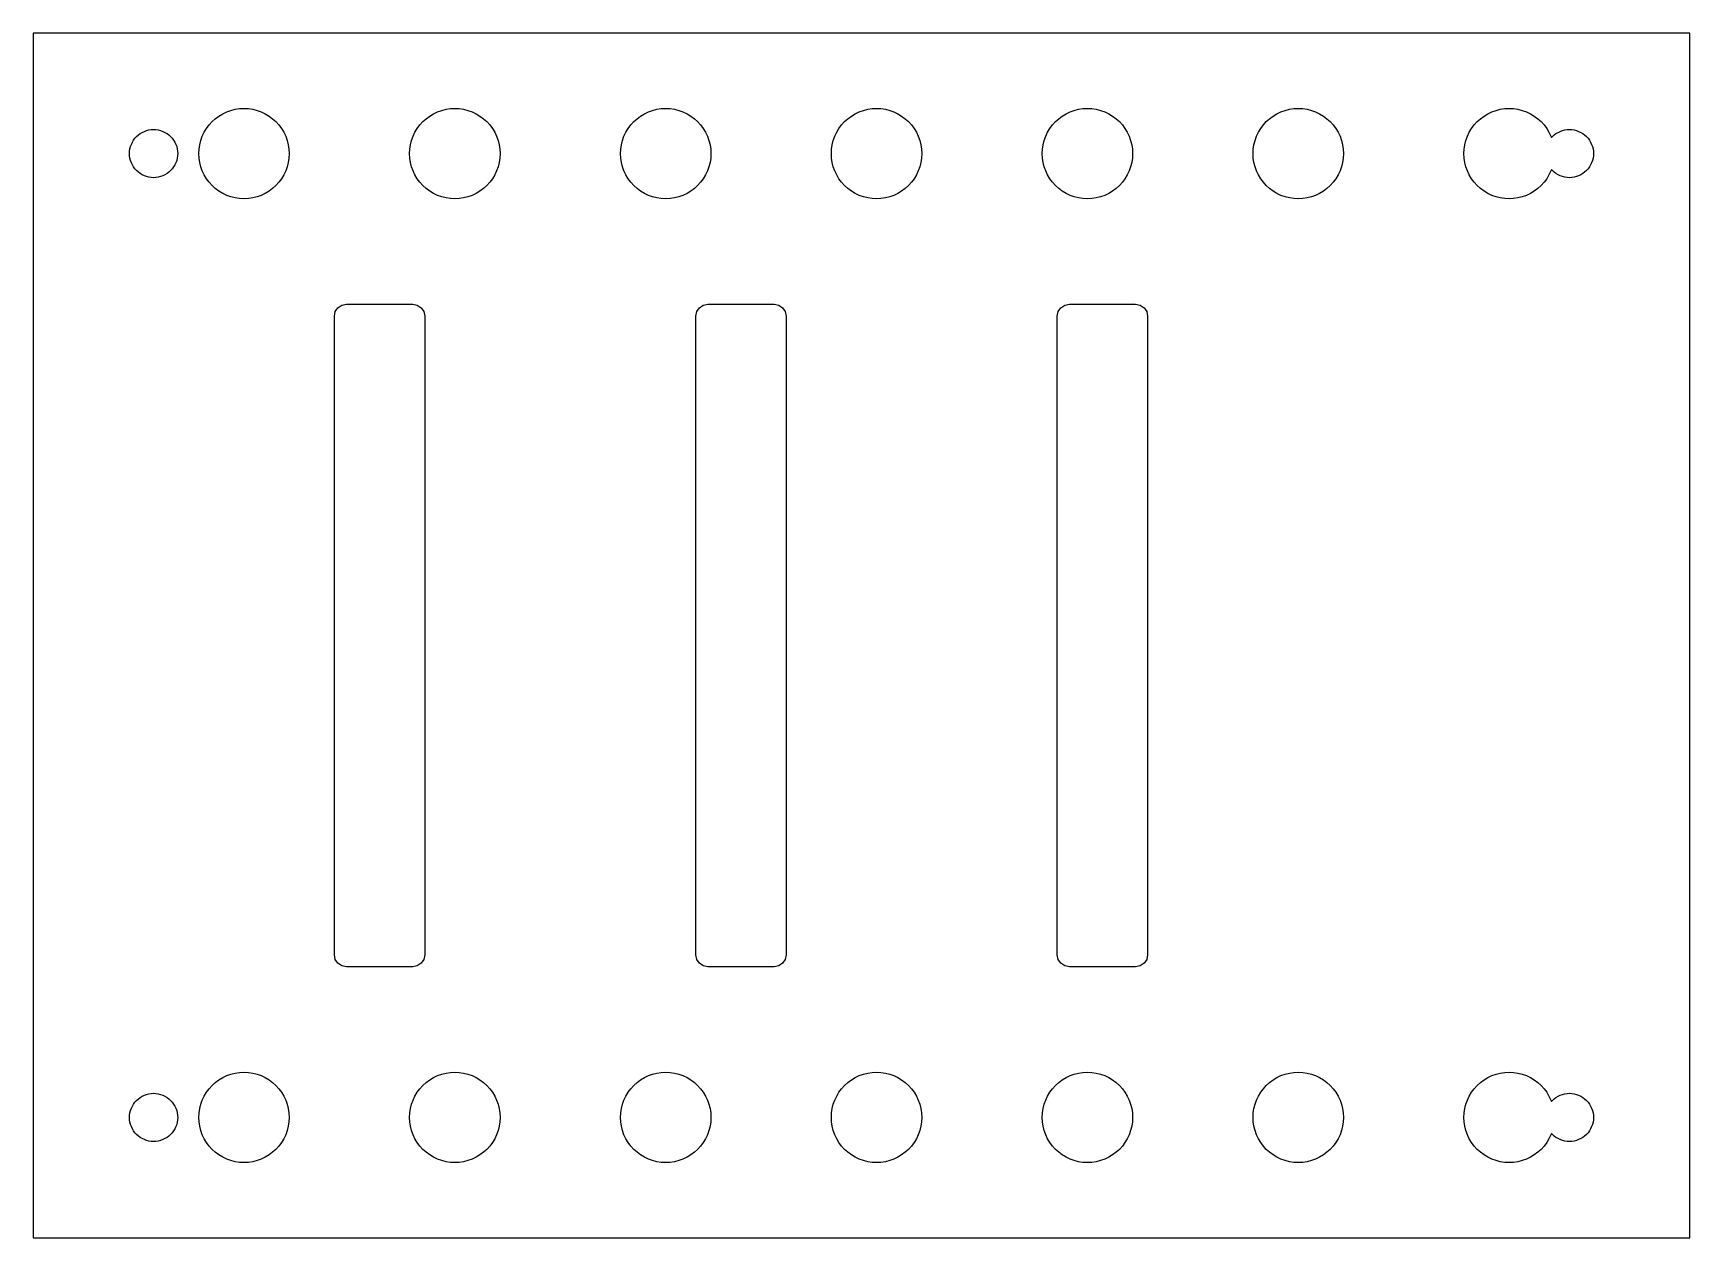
# Model space of a CAD drawing. Header units: millimetres. Extents: x 0 to 110, y -40 to 40.
import ezdxf

# ---------------------------------------------------------------- set-up
doc = ezdxf.new("R2010")
doc.units = ezdxf.units.MM

msp = doc.modelspace()

# ---------------------------------------------------------------- linework, layer by layer
at = {"layer": '18_electronics_tray_t3.0'}
for points in [[(0, 40), (0, -40), (110, -40), (110, 40), (0, 40)], [(14.8709, 34.8708), (15.1481, 34.7716), (15.4142, 34.6458), (15.6667, 34.4944), (15.9032, 34.319), (16.1213, 34.1213), (16.319, 33.9032), (16.4944, 33.6667), (16.6458, 33.4142), (16.7716, 33.1481), (16.8708, 32.8709), (16.9424, 32.5853), (16.9856, 32.2941), (17, 32), (16.9856, 31.7059), (16.9424, 31.4147), (16.8708, 31.1291), (16.7716, 30.8519), (16.6458, 30.5858), (16.4944, 30.3333), (16.319, 30.0968), (16.1213, 29.8787), (15.9032, 29.681), (15.6667, 29.5056), (15.4142, 29.3542), (15.1481, 29.2284), (14.8709, 29.1292), (14.5853, 29.0576), (14.2941, 29.0144), (14, 29), (13.7059, 29.0144), (13.4147, 29.0576), (13.1291, 29.1292), (12.8519, 29.2284), (12.5858, 29.3542), (12.3333, 29.5056), (12.0968, 29.681), (11.8787, 29.8787), (11.681, 30.0968), (11.5056, 30.3333), (11.3542, 30.5858), (11.2284, 30.8519), (11.1292, 31.1291), (11.0576, 31.4147), (11.0144, 31.7059), (11, 32), (11.0144, 32.2941), (11.0576, 32.5853), (11.1292, 32.8709), (11.2284, 33.1481), (11.3542, 33.4142), (11.5056, 33.6667), (11.681, 33.9032), (11.8787, 34.1213), (12.0968, 34.319), (12.3333, 34.4944), (12.5858, 34.6458), (12.8519, 34.7716), (13.1291, 34.8708), (13.4147, 34.9424), (13.7059, 34.9856), (14, 35), (14.2941, 34.9856), (14.5853, 34.9424), (14.8709, 34.8708)], [(29.4142, 34.6458), (29.6667, 34.4944), (29.9032, 34.319), (30.1213, 34.1213), (30.319, 33.9032), (30.4944, 33.6667), (30.6458, 33.4142), (30.7716, 33.1481), (30.8708, 32.8709), (30.9424, 32.5853), (30.9856, 32.2941), (31, 32), (30.9856, 31.7059), (30.9424, 31.4147), (30.8708, 31.1291), (30.7716, 30.8519), (30.6458, 30.5858), (30.4944, 30.3333), (30.319, 30.0968), (30.1213, 29.8787), (29.9032, 29.681), (29.6667, 29.5056), (29.4142, 29.3542), (29.1481, 29.2284), (28.8709, 29.1292), (28.5853, 29.0576), (28.2941, 29.0144), (28, 29), (27.7059, 29.0144), (27.4147, 29.0576), (27.1291, 29.1292), (26.8519, 29.2284), (26.5858, 29.3542), (26.3333, 29.5056), (26.0968, 29.681), (25.8787, 29.8787), (25.681, 30.0968), (25.5056, 30.3333), (25.3542, 30.5858), (25.2284, 30.8519), (25.1292, 31.1291), (25.0576, 31.4147), (25.0144, 31.7059), (25, 32), (25.0144, 32.2941), (25.0576, 32.5853), (25.1292, 32.8709), (25.2284, 33.1481), (25.3542, 33.4142), (25.5056, 33.6667), (25.681, 33.9032), (25.8787, 34.1213), (26.0968, 34.319), (26.3333, 34.4944), (26.5858, 34.6458), (26.8519, 34.7716), (27.1291, 34.8708), (27.4147, 34.9424), (27.7059, 34.9856), (28, 35), (28.2941, 34.9856), (28.5853, 34.9424), (28.8709, 34.8708), (29.1481, 34.7716), (29.4142, 34.6458)], [(43.9032, 34.319), (44.1213, 34.1213), (44.319, 33.9032), (44.4944, 33.6667), (44.6458, 33.4142), (44.7716, 33.1481), (44.8708, 32.8709), (44.9424, 32.5853), (44.9856, 32.2941), (45, 32), (44.9856, 31.7059), (44.9424, 31.4147), (44.8708, 31.1291), (44.7716, 30.8519), (44.6458, 30.5858), (44.4944, 30.3333), (44.319, 30.0968), (44.1213, 29.8787), (43.9032, 29.681), (43.6667, 29.5056), (43.4142, 29.3542), (43.1481, 29.2284), (42.8709, 29.1292), (42.5853, 29.0576), (42.2941, 29.0144), (42, 29), (41.7059, 29.0144), (41.4147, 29.0576), (41.1291, 29.1292), (40.8519, 29.2284), (40.5858, 29.3542), (40.3333, 29.5056), (40.0968, 29.681), (39.8787, 29.8787), (39.681, 30.0968), (39.5056, 30.3333), (39.3542, 30.5858), (39.2284, 30.8519), (39.1292, 31.1291), (39.0576, 31.4147), (39.0144, 31.7059), (39, 32), (39.0144, 32.2941), (39.0576, 32.5853), (39.1292, 32.8709), (39.2284, 33.1481), (39.3542, 33.4142), (39.5056, 33.6667), (39.681, 33.9032), (39.8787, 34.1213), (40.0968, 34.319), (40.3333, 34.4944), (40.5858, 34.6458), (40.8519, 34.7716), (41.1291, 34.8708), (41.4147, 34.9424), (41.7059, 34.9856), (42, 35), (42.2941, 34.9856), (42.5853, 34.9424), (42.8709, 34.8708), (43.1481, 34.7716), (43.4142, 34.6458), (43.6667, 34.4944), (43.9032, 34.319)], [(58.319, 33.9032), (58.4944, 33.6667), (58.6458, 33.4142), (58.7716, 33.1481), (58.8708, 32.8709), (58.9424, 32.5853), (58.9856, 32.2941), (59, 32), (58.9856, 31.7059), (58.9424, 31.4147), (58.8708, 31.1291), (58.7716, 30.8519), (58.6458, 30.5858), (58.4944, 30.3333), (58.319, 30.0968), (58.1213, 29.8787), (57.9032, 29.681), (57.6667, 29.5056), (57.4142, 29.3542), (57.1481, 29.2284), (56.8709, 29.1292), (56.5853, 29.0576), (56.2941, 29.0144), (56, 29), (55.7059, 29.0144), (55.4147, 29.0576), (55.1291, 29.1292), (54.8519, 29.2284), (54.5858, 29.3542), (54.3333, 29.5056), (54.0968, 29.681), (53.8787, 29.8787), (53.681, 30.0968), (53.5056, 30.3333), (53.3542, 30.5858), (53.2284, 30.8519), (53.1292, 31.1291), (53.0576, 31.4147), (53.0144, 31.7059), (53, 32), (53.0144, 32.2941), (53.0576, 32.5853), (53.1292, 32.8709), (53.2284, 33.1481), (53.3542, 33.4142), (53.5056, 33.6667), (53.681, 33.9032), (53.8787, 34.1213), (54.0968, 34.319), (54.3333, 34.4944), (54.5858, 34.6458), (54.8519, 34.7716), (55.1291, 34.8708), (55.4147, 34.9424), (55.7059, 34.9856), (56, 35), (56.2941, 34.9856), (56.5853, 34.9424), (56.8709, 34.8708), (57.1481, 34.7716), (57.4142, 34.6458), (57.6667, 34.4944), (57.9032, 34.319), (58.1213, 34.1213), (58.319, 33.9032)], [(72.6458, 33.4142), (72.7716, 33.1481), (72.8708, 32.8709), (72.9424, 32.5853), (72.9856, 32.2941), (73, 32), (72.9856, 31.7059), (72.9424, 31.4147), (72.8708, 31.1291), (72.7716, 30.8519), (72.6458, 30.5858), (72.4944, 30.3333), (72.319, 30.0968), (72.1213, 29.8787), (71.9032, 29.681), (71.6667, 29.5056), (71.4142, 29.3542), (71.1481, 29.2284), (70.8709, 29.1292), (70.5853, 29.0576), (70.2941, 29.0144), (70, 29), (69.7059, 29.0144), (69.4147, 29.0576), (69.1291, 29.1292), (68.8519, 29.2284), (68.5858, 29.3542), (68.3333, 29.5056), (68.0968, 29.681), (67.8787, 29.8787), (67.681, 30.0968), (67.5056, 30.3333), (67.3542, 30.5858), (67.2284, 30.8519), (67.1292, 31.1291), (67.0576, 31.4147), (67.0144, 31.7059), (67, 32), (67.0144, 32.2941), (67.0576, 32.5853), (67.1292, 32.8709), (67.2284, 33.1481), (67.3542, 33.4142), (67.5056, 33.6667), (67.681, 33.9032), (67.8787, 34.1213), (68.0968, 34.319), (68.3333, 34.4944), (68.5858, 34.6458), (68.8519, 34.7716), (69.1291, 34.8708), (69.4147, 34.9424), (69.7059, 34.9856), (70, 35), (70.2941, 34.9856), (70.5853, 34.9424), (70.8709, 34.8708), (71.1481, 34.7716), (71.4142, 34.6458), (71.6667, 34.4944), (71.9032, 34.319), (72.1213, 34.1213), (72.319, 33.9032), (72.4944, 33.6667), (72.6458, 33.4142)], [(86.8708, 32.8709), (86.9424, 32.5853), (86.9856, 32.2941), (87, 32), (86.9856, 31.7059), (86.9424, 31.4147), (86.8708, 31.1291), (86.7716, 30.8519), (86.6458, 30.5858), (86.4944, 30.3333), (86.319, 30.0968), (86.1213, 29.8787), (85.9032, 29.681), (85.6667, 29.5056), (85.4142, 29.3542), (85.1481, 29.2284), (84.8709, 29.1292), (84.5853, 29.0576), (84.2941, 29.0144), (84, 29), (83.7059, 29.0144), (83.4147, 29.0576), (83.1291, 29.1292), (82.8519, 29.2284), (82.5858, 29.3542), (82.3333, 29.5056), (82.0968, 29.681), (81.8787, 29.8787), (81.681, 30.0968), (81.5056, 30.3333), (81.3542, 30.5858), (81.2284, 30.8519), (81.1292, 31.1291), (81.0576, 31.4147), (81.0144, 31.7059), (81, 32), (81.0144, 32.2941), (81.0576, 32.5853), (81.1292, 32.8709), (81.2284, 33.1481), (81.3542, 33.4142), (81.5056, 33.6667), (81.681, 33.9032), (81.8787, 34.1213), (82.0968, 34.319), (82.3333, 34.4944), (82.5858, 34.6458), (82.8519, 34.7716), (83.1291, 34.8708), (83.4147, 34.9424), (83.7059, 34.9856), (84, 35), (84.2941, 34.9856), (84.5853, 34.9424), (84.8709, 34.8708), (85.1481, 34.7716), (85.4142, 34.6458), (85.6667, 34.4944), (85.9032, 34.319), (86.1213, 34.1213), (86.319, 33.9032), (86.4944, 33.6667), (86.6458, 33.4142), (86.7716, 33.1481), (86.8708, 32.8709)], [(101.6879, 33.5693), (101.8432, 33.5923), (102, 33.6), (102.1568, 33.5923), (102.3121, 33.5693), (102.4645, 33.5311), (102.6123, 33.4782), (102.7542, 33.4111), (102.8889, 33.3304), (103.015, 33.2368), (103.1314, 33.1314), (103.2368, 33.015), (103.3304, 32.8889), (103.4111, 32.7542), (103.4782, 32.6123), (103.5311, 32.4645), (103.5693, 32.3121), (103.5923, 32.1568), (103.6, 32), (103.5923, 31.8432), (103.5693, 31.6879), (103.5311, 31.5355), (103.4782, 31.3877), (103.4111, 31.2458), (103.3304, 31.1111), (103.2368, 30.985), (103.1314, 30.8686), (103.015, 30.7632), (102.8889, 30.6696), (102.7542, 30.5889), (102.6123, 30.5218), (102.4645, 30.4689), (102.3121, 30.4307), (102.1568, 30.4077), (102, 30.4), (101.8432, 30.4077), (101.6879, 30.4307), (101.5355, 30.4689), (101.3877, 30.5218), (101.2458, 30.5889), (101.1111, 30.6696), (100.985, 30.7632), (100.8686, 30.8686), (100.8034, 30.9406), (100.7716, 30.8519), (100.6458, 30.5858), (100.4944, 30.3333), (100.319, 30.0968), (100.1213, 29.8787), (99.9032, 29.681), (99.6667, 29.5056), (99.4142, 29.3542), (99.1481, 29.2284), (98.8709, 29.1292), (98.5853, 29.0576), (98.2941, 29.0144), (98, 29), (97.7059, 29.0144), (97.4147, 29.0576), (97.1291, 29.1292), (96.8519, 29.2284), (96.5858, 29.3542), (96.3333, 29.5056), (96.0968, 29.681), (95.8787, 29.8787), (95.681, 30.0968), (95.5056, 30.3333), (95.3542, 30.5858), (95.2284, 30.8519), (95.1292, 31.1291), (95.0576, 31.4147), (95.0144, 31.7059), (95, 32), (95.0144, 32.2941), (95.0576, 32.5853), (95.1292, 32.8709), (95.2284, 33.1481), (95.3542, 33.4142), (95.5056, 33.6667), (95.681, 33.9032), (95.8787, 34.1213), (96.0968, 34.319), (96.3333, 34.4944), (96.5858, 34.6458), (96.8519, 34.7716), (97.1291, 34.8708), (97.4147, 34.9424), (97.7059, 34.9856), (98, 35), (98.2941, 34.9856), (98.5853, 34.9424), (98.8709, 34.8708), (99.1481, 34.7716), (99.4142, 34.6458), (99.6667, 34.4944), (99.9032, 34.319), (100.1213, 34.1213), (100.319, 33.9032), (100.4944, 33.6667), (100.6458, 33.4142), (100.7716, 33.1481), (100.8034, 33.0594), (100.8686, 33.1314), (100.985, 33.2368), (101.1111, 33.3304), (101.2458, 33.4111), (101.3877, 33.4782), (101.5355, 33.5311), (101.6879, 33.5693)], [(7.3877, 33.4782), (7.5355, 33.5311), (7.6879, 33.5693), (7.8432, 33.5923), (8, 33.6), (8.1568, 33.5923), (8.3121, 33.5693), (8.4645, 33.5311), (8.6123, 33.4782), (8.7542, 33.4111), (8.8889, 33.3304), (9.015, 33.2368), (9.1314, 33.1314), (9.2368, 33.015), (9.3304, 32.8889), (9.4111, 32.7542), (9.4782, 32.6123), (9.5311, 32.4645), (9.5693, 32.3121), (9.5923, 32.1568), (9.6, 32), (9.5923, 31.8432), (9.5693, 31.6879), (9.5311, 31.5355), (9.4782, 31.3877), (9.4111, 31.2458), (9.3304, 31.1111), (9.2368, 30.985), (9.1314, 30.8686), (9.015, 30.7632), (8.8889, 30.6696), (8.7542, 30.5889), (8.6123, 30.5218), (8.4645, 30.4689), (8.3121, 30.4307), (8.1568, 30.4077), (8, 30.4), (7.8432, 30.4077), (7.6879, 30.4307), (7.5355, 30.4689), (7.3877, 30.5218), (7.2458, 30.5889), (7.1111, 30.6696), (6.985, 30.7632), (6.8686, 30.8686), (6.7632, 30.985), (6.6696, 31.1111), (6.5889, 31.2458), (6.5218, 31.3877), (6.4689, 31.5355), (6.4307, 31.6879), (6.4077, 31.8432), (6.4, 32), (6.4077, 32.1568), (6.4307, 32.3121), (6.4689, 32.4645), (6.5218, 32.6123), (6.5889, 32.7542), (6.6696, 32.8889), (6.7632, 33.015), (6.8686, 33.1314), (6.985, 33.2368), (7.1111, 33.3304), (7.2458, 33.4111), (7.3877, 33.4782)], [(20.2343, -21.7657), (20.0609, -21.5061), (20, -21.2), (20, 21.2), (20.0609, 21.5061), (20.2343, 21.7657), (20.4939, 21.9391), (20.8, 22), (25.2, 22), (25.5061, 21.9391), (25.7657, 21.7657), (25.9391, 21.5061), (26, 21.2), (26, -21.2), (25.9391, -21.5061), (25.7657, -21.7657), (25.5061, -21.9391), (25.2, -22), (20.8, -22), (20.4939, -21.9391), (20.2343, -21.7657)], [(44.0609, -21.5061), (44, -21.2), (44, 21.2), (44.0609, 21.5061), (44.2343, 21.7657), (44.4939, 21.9391), (44.8, 22), (49.2, 22), (49.5061, 21.9391), (49.7657, 21.7657), (49.9391, 21.5061), (50, 21.2), (50, -21.2), (49.9391, -21.5061), (49.7657, -21.7657), (49.5061, -21.9391), (49.2, -22), (44.8, -22), (44.4939, -21.9391), (44.2343, -21.7657), (44.0609, -21.5061)], [(68, -21.2), (68, 21.2), (68.0609, 21.5061), (68.2343, 21.7657), (68.4939, 21.9391), (68.8, 22), (73.2, 22), (73.5061, 21.9391), (73.7657, 21.7657), (73.9391, 21.5061), (74, 21.2), (74, -21.2), (73.9391, -21.5061), (73.7657, -21.7657), (73.5061, -21.9391), (73.2, -22), (68.8, -22), (68.4939, -21.9391), (68.2343, -21.7657), (68.0609, -21.5061), (68, -21.2)], [(14.5853, -29.0576), (14.8709, -29.1292), (15.1481, -29.2284), (15.4142, -29.3542), (15.6667, -29.5056), (15.9032, -29.681), (16.1213, -29.8787), (16.319, -30.0968), (16.4944, -30.3333), (16.6458, -30.5858), (16.7716, -30.8519), (16.8708, -31.1291), (16.9424, -31.4147), (16.9856, -31.7059), (17, -32), (16.9856, -32.2941), (16.9424, -32.5853), (16.8708, -32.8709), (16.7716, -33.1481), (16.6458, -33.4142), (16.4944, -33.6667), (16.319, -33.9032), (16.1213, -34.1213), (15.9032, -34.319), (15.6667, -34.4944), (15.4142, -34.6458), (15.1481, -34.7716), (14.8709, -34.8708), (14.5853, -34.9424), (14.2941, -34.9856), (14, -35), (13.7059, -34.9856), (13.4147, -34.9424), (13.1291, -34.8708), (12.8519, -34.7716), (12.5858, -34.6458), (12.3333, -34.4944), (12.0968, -34.319), (11.8787, -34.1213), (11.681, -33.9032), (11.5056, -33.6667), (11.3542, -33.4142), (11.2284, -33.1481), (11.1292, -32.8709), (11.0576, -32.5853), (11.0144, -32.2941), (11, -32), (11.0144, -31.7059), (11.0576, -31.4147), (11.1292, -31.1291), (11.2284, -30.8519), (11.3542, -30.5858), (11.5056, -30.3333), (11.681, -30.0968), (11.8787, -29.8787), (12.0968, -29.681), (12.3333, -29.5056), (12.5858, -29.3542), (12.8519, -29.2284), (13.1291, -29.1292), (13.4147, -29.0576), (13.7059, -29.0144), (14, -29), (14.2941, -29.0144), (14.5853, -29.0576)], [(29.1481, -29.2284), (29.4142, -29.3542), (29.6667, -29.5056), (29.9032, -29.681), (30.1213, -29.8787), (30.319, -30.0968), (30.4944, -30.3333), (30.6458, -30.5858), (30.7716, -30.8519), (30.8708, -31.1291), (30.9424, -31.4147), (30.9856, -31.7059), (31, -32), (30.9856, -32.2941), (30.9424, -32.5853), (30.8708, -32.8709), (30.7716, -33.1481), (30.6458, -33.4142), (30.4944, -33.6667), (30.319, -33.9032), (30.1213, -34.1213), (29.9032, -34.319), (29.6667, -34.4944), (29.4142, -34.6458), (29.1481, -34.7716), (28.8709, -34.8708), (28.5853, -34.9424), (28.2941, -34.9856), (28, -35), (27.7059, -34.9856), (27.4147, -34.9424), (27.1291, -34.8708), (26.8519, -34.7716), (26.5858, -34.6458), (26.3333, -34.4944), (26.0968, -34.319), (25.8787, -34.1213), (25.681, -33.9032), (25.5056, -33.6667), (25.3542, -33.4142), (25.2284, -33.1481), (25.1292, -32.8709), (25.0576, -32.5853), (25.0144, -32.2941), (25, -32), (25.0144, -31.7059), (25.0576, -31.4147), (25.1292, -31.1291), (25.2284, -30.8519), (25.3542, -30.5858), (25.5056, -30.3333), (25.681, -30.0968), (25.8787, -29.8787), (26.0968, -29.681), (26.3333, -29.5056), (26.5858, -29.3542), (26.8519, -29.2284), (27.1291, -29.1292), (27.4147, -29.0576), (27.7059, -29.0144), (28, -29), (28.2941, -29.0144), (28.5853, -29.0576), (28.8709, -29.1292), (29.1481, -29.2284)], [(43.6667, -29.5056), (43.9032, -29.681), (44.1213, -29.8787), (44.319, -30.0968), (44.4944, -30.3333), (44.6458, -30.5858), (44.7716, -30.8519), (44.8708, -31.1291), (44.9424, -31.4147), (44.9856, -31.7059), (45, -32), (44.9856, -32.2941), (44.9424, -32.5853), (44.8708, -32.8709), (44.7716, -33.1481), (44.6458, -33.4142), (44.4944, -33.6667), (44.319, -33.9032), (44.1213, -34.1213), (43.9032, -34.319), (43.6667, -34.4944), (43.4142, -34.6458), (43.1481, -34.7716), (42.8709, -34.8708), (42.5853, -34.9424), (42.2941, -34.9856), (42, -35), (41.7059, -34.9856), (41.4147, -34.9424), (41.1291, -34.8708), (40.8519, -34.7716), (40.5858, -34.6458), (40.3333, -34.4944), (40.0968, -34.319), (39.8787, -34.1213), (39.681, -33.9032), (39.5056, -33.6667), (39.3542, -33.4142), (39.2284, -33.1481), (39.1292, -32.8709), (39.0576, -32.5853), (39.0144, -32.2941), (39, -32), (39.0144, -31.7059), (39.0576, -31.4147), (39.1292, -31.1291), (39.2284, -30.8519), (39.3542, -30.5858), (39.5056, -30.3333), (39.681, -30.0968), (39.8787, -29.8787), (40.0968, -29.681), (40.3333, -29.5056), (40.5858, -29.3542), (40.8519, -29.2284), (41.1291, -29.1292), (41.4147, -29.0576), (41.7059, -29.0144), (42, -29), (42.2941, -29.0144), (42.5853, -29.0576), (42.8709, -29.1292), (43.1481, -29.2284), (43.4142, -29.3542), (43.6667, -29.5056)], [(58.1213, -29.8787), (58.319, -30.0968), (58.4944, -30.3333), (58.6458, -30.5858), (58.7716, -30.8519), (58.8708, -31.1291), (58.9424, -31.4147), (58.9856, -31.7059), (59, -32), (58.9856, -32.2941), (58.9424, -32.5853), (58.8708, -32.8709), (58.7716, -33.1481), (58.6458, -33.4142), (58.4944, -33.6667), (58.319, -33.9032), (58.1213, -34.1213), (57.9032, -34.319), (57.6667, -34.4944), (57.4142, -34.6458), (57.1481, -34.7716), (56.8709, -34.8708), (56.5853, -34.9424), (56.2941, -34.9856), (56, -35), (55.7059, -34.9856), (55.4147, -34.9424), (55.1291, -34.8708), (54.8519, -34.7716), (54.5858, -34.6458), (54.3333, -34.4944), (54.0968, -34.319), (53.8787, -34.1213), (53.681, -33.9032), (53.5056, -33.6667), (53.3542, -33.4142), (53.2284, -33.1481), (53.1292, -32.8709), (53.0576, -32.5853), (53.0144, -32.2941), (53, -32), (53.0144, -31.7059), (53.0576, -31.4147), (53.1292, -31.1291), (53.2284, -30.8519), (53.3542, -30.5858), (53.5056, -30.3333), (53.681, -30.0968), (53.8787, -29.8787), (54.0968, -29.681), (54.3333, -29.5056), (54.5858, -29.3542), (54.8519, -29.2284), (55.1291, -29.1292), (55.4147, -29.0576), (55.7059, -29.0144), (56, -29), (56.2941, -29.0144), (56.5853, -29.0576), (56.8709, -29.1292), (57.1481, -29.2284), (57.4142, -29.3542), (57.6667, -29.5056), (57.9032, -29.681), (58.1213, -29.8787)], [(72.4944, -30.3333), (72.6458, -30.5858), (72.7716, -30.8519), (72.8708, -31.1291), (72.9424, -31.4147), (72.9856, -31.7059), (73, -32), (72.9856, -32.2941), (72.9424, -32.5853), (72.8708, -32.8709), (72.7716, -33.1481), (72.6458, -33.4142), (72.4944, -33.6667), (72.319, -33.9032), (72.1213, -34.1213), (71.9032, -34.319), (71.6667, -34.4944), (71.4142, -34.6458), (71.1481, -34.7716), (70.8709, -34.8708), (70.5853, -34.9424), (70.2941, -34.9856), (70, -35), (69.7059, -34.9856), (69.4147, -34.9424), (69.1291, -34.8708), (68.8519, -34.7716), (68.5858, -34.6458), (68.3333, -34.4944), (68.0968, -34.319), (67.8787, -34.1213), (67.681, -33.9032), (67.5056, -33.6667), (67.3542, -33.4142), (67.2284, -33.1481), (67.1292, -32.8709), (67.0576, -32.5853), (67.0144, -32.2941), (67, -32), (67.0144, -31.7059), (67.0576, -31.4147), (67.1292, -31.1291), (67.2284, -30.8519), (67.3542, -30.5858), (67.5056, -30.3333), (67.681, -30.0968), (67.8787, -29.8787), (68.0968, -29.681), (68.3333, -29.5056), (68.5858, -29.3542), (68.8519, -29.2284), (69.1291, -29.1292), (69.4147, -29.0576), (69.7059, -29.0144), (70, -29), (70.2941, -29.0144), (70.5853, -29.0576), (70.8709, -29.1292), (71.1481, -29.2284), (71.4142, -29.3542), (71.6667, -29.5056), (71.9032, -29.681), (72.1213, -29.8787), (72.319, -30.0968), (72.4944, -30.3333)], [(86.7716, -30.8519), (86.8708, -31.1291), (86.9424, -31.4147), (86.9856, -31.7059), (87, -32), (86.9856, -32.2941), (86.9424, -32.5853), (86.8708, -32.8709), (86.7716, -33.1481), (86.6458, -33.4142), (86.4944, -33.6667), (86.319, -33.9032), (86.1213, -34.1213), (85.9032, -34.319), (85.6667, -34.4944), (85.4142, -34.6458), (85.1481, -34.7716), (84.8709, -34.8708), (84.5853, -34.9424), (84.2941, -34.9856), (84, -35), (83.7059, -34.9856), (83.4147, -34.9424), (83.1291, -34.8708), (82.8519, -34.7716), (82.5858, -34.6458), (82.3333, -34.4944), (82.0968, -34.319), (81.8787, -34.1213), (81.681, -33.9032), (81.5056, -33.6667), (81.3542, -33.4142), (81.2284, -33.1481), (81.1292, -32.8709), (81.0576, -32.5853), (81.0144, -32.2941), (81, -32), (81.0144, -31.7059), (81.0576, -31.4147), (81.1292, -31.1291), (81.2284, -30.8519), (81.3542, -30.5858), (81.5056, -30.3333), (81.681, -30.0968), (81.8787, -29.8787), (82.0968, -29.681), (82.3333, -29.5056), (82.5858, -29.3542), (82.8519, -29.2284), (83.1291, -29.1292), (83.4147, -29.0576), (83.7059, -29.0144), (84, -29), (84.2941, -29.0144), (84.5853, -29.0576), (84.8709, -29.1292), (85.1481, -29.2284), (85.4142, -29.3542), (85.6667, -29.5056), (85.9032, -29.681), (86.1213, -29.8787), (86.319, -30.0968), (86.4944, -30.3333), (86.6458, -30.5858), (86.7716, -30.8519)], [(101.5355, -30.4689), (101.6879, -30.4307), (101.8432, -30.4077), (102, -30.4), (102.1568, -30.4077), (102.3121, -30.4307), (102.4645, -30.4689), (102.6123, -30.5218), (102.7542, -30.5889), (102.8889, -30.6696), (103.015, -30.7632), (103.1314, -30.8686), (103.2368, -30.985), (103.3304, -31.1111), (103.4111, -31.2458), (103.4782, -31.3877), (103.5311, -31.5355), (103.5693, -31.6879), (103.5923, -31.8432), (103.6, -32), (103.5923, -32.1568), (103.5693, -32.3121), (103.5311, -32.4645), (103.4782, -32.6123), (103.4111, -32.7542), (103.3304, -32.8889), (103.2368, -33.015), (103.1314, -33.1314), (103.015, -33.2368), (102.8889, -33.3304), (102.7542, -33.4111), (102.6123, -33.4782), (102.4645, -33.5311), (102.3121, -33.5693), (102.1568, -33.5923), (102, -33.6), (101.8432, -33.5923), (101.6879, -33.5693), (101.5355, -33.5311), (101.3877, -33.4782), (101.2458, -33.4111), (101.1111, -33.3304), (100.985, -33.2368), (100.8686, -33.1314), (100.8034, -33.0594), (100.7716, -33.1481), (100.6458, -33.4142), (100.4944, -33.6667), (100.319, -33.9032), (100.1213, -34.1213), (99.9032, -34.319), (99.6667, -34.4944), (99.4142, -34.6458), (99.1481, -34.7716), (98.8709, -34.8708), (98.5853, -34.9424), (98.2941, -34.9856), (98, -35), (97.7059, -34.9856), (97.4147, -34.9424), (97.1291, -34.8708), (96.8519, -34.7716), (96.5858, -34.6458), (96.3333, -34.4944), (96.0968, -34.319), (95.8787, -34.1213), (95.681, -33.9032), (95.5056, -33.6667), (95.3542, -33.4142), (95.2284, -33.1481), (95.1292, -32.8709), (95.0576, -32.5853), (95.0144, -32.2941), (95, -32), (95.0144, -31.7059), (95.0576, -31.4147), (95.1292, -31.1291), (95.2284, -30.8519), (95.3542, -30.5858), (95.5056, -30.3333), (95.681, -30.0968), (95.8787, -29.8787), (96.0968, -29.681), (96.3333, -29.5056), (96.5858, -29.3542), (96.8519, -29.2284), (97.1291, -29.1292), (97.4147, -29.0576), (97.7059, -29.0144), (98, -29), (98.2941, -29.0144), (98.5853, -29.0576), (98.8709, -29.1292), (99.1481, -29.2284), (99.4142, -29.3542), (99.6667, -29.5056), (99.9032, -29.681), (100.1213, -29.8787), (100.319, -30.0968), (100.4944, -30.3333), (100.6458, -30.5858), (100.7716, -30.8519), (100.8034, -30.9406), (100.8686, -30.8686), (100.985, -30.7632), (101.1111, -30.6696), (101.2458, -30.5889), (101.3877, -30.5218), (101.5355, -30.4689)], [(7.2458, -30.5889), (7.3877, -30.5218), (7.5355, -30.4689), (7.6879, -30.4307), (7.8432, -30.4077), (8, -30.4), (8.1568, -30.4077), (8.3121, -30.4307), (8.4645, -30.4689), (8.6123, -30.5218), (8.7542, -30.5889), (8.8889, -30.6696), (9.015, -30.7632), (9.1314, -30.8686), (9.2368, -30.985), (9.3304, -31.1111), (9.4111, -31.2458), (9.4782, -31.3877), (9.5311, -31.5355), (9.5693, -31.6879), (9.5923, -31.8432), (9.6, -32), (9.5923, -32.1568), (9.5693, -32.3121), (9.5311, -32.4645), (9.4782, -32.6123), (9.4111, -32.7542), (9.3304, -32.8889), (9.2368, -33.015), (9.1314, -33.1314), (9.015, -33.2368), (8.8889, -33.3304), (8.7542, -33.4111), (8.6123, -33.4782), (8.4645, -33.5311), (8.3121, -33.5693), (8.1568, -33.5923), (8, -33.6), (7.8432, -33.5923), (7.6879, -33.5693), (7.5355, -33.5311), (7.3877, -33.4782), (7.2458, -33.4111), (7.1111, -33.3304), (6.985, -33.2368), (6.8686, -33.1314), (6.7632, -33.015), (6.6696, -32.8889), (6.5889, -32.7542), (6.5218, -32.6123), (6.4689, -32.4645), (6.4307, -32.3121), (6.4077, -32.1568), (6.4, -32), (6.4077, -31.8432), (6.4307, -31.6879), (6.4689, -31.5355), (6.5218, -31.3877), (6.5889, -31.2458), (6.6696, -31.1111), (6.7632, -30.985), (6.8686, -30.8686), (6.985, -30.7632), (7.1111, -30.6696), (7.2458, -30.5889)]]:
    msp.add_lwpolyline(points, close=True, dxfattribs=at)

doc.saveas('drawing.dxf')
